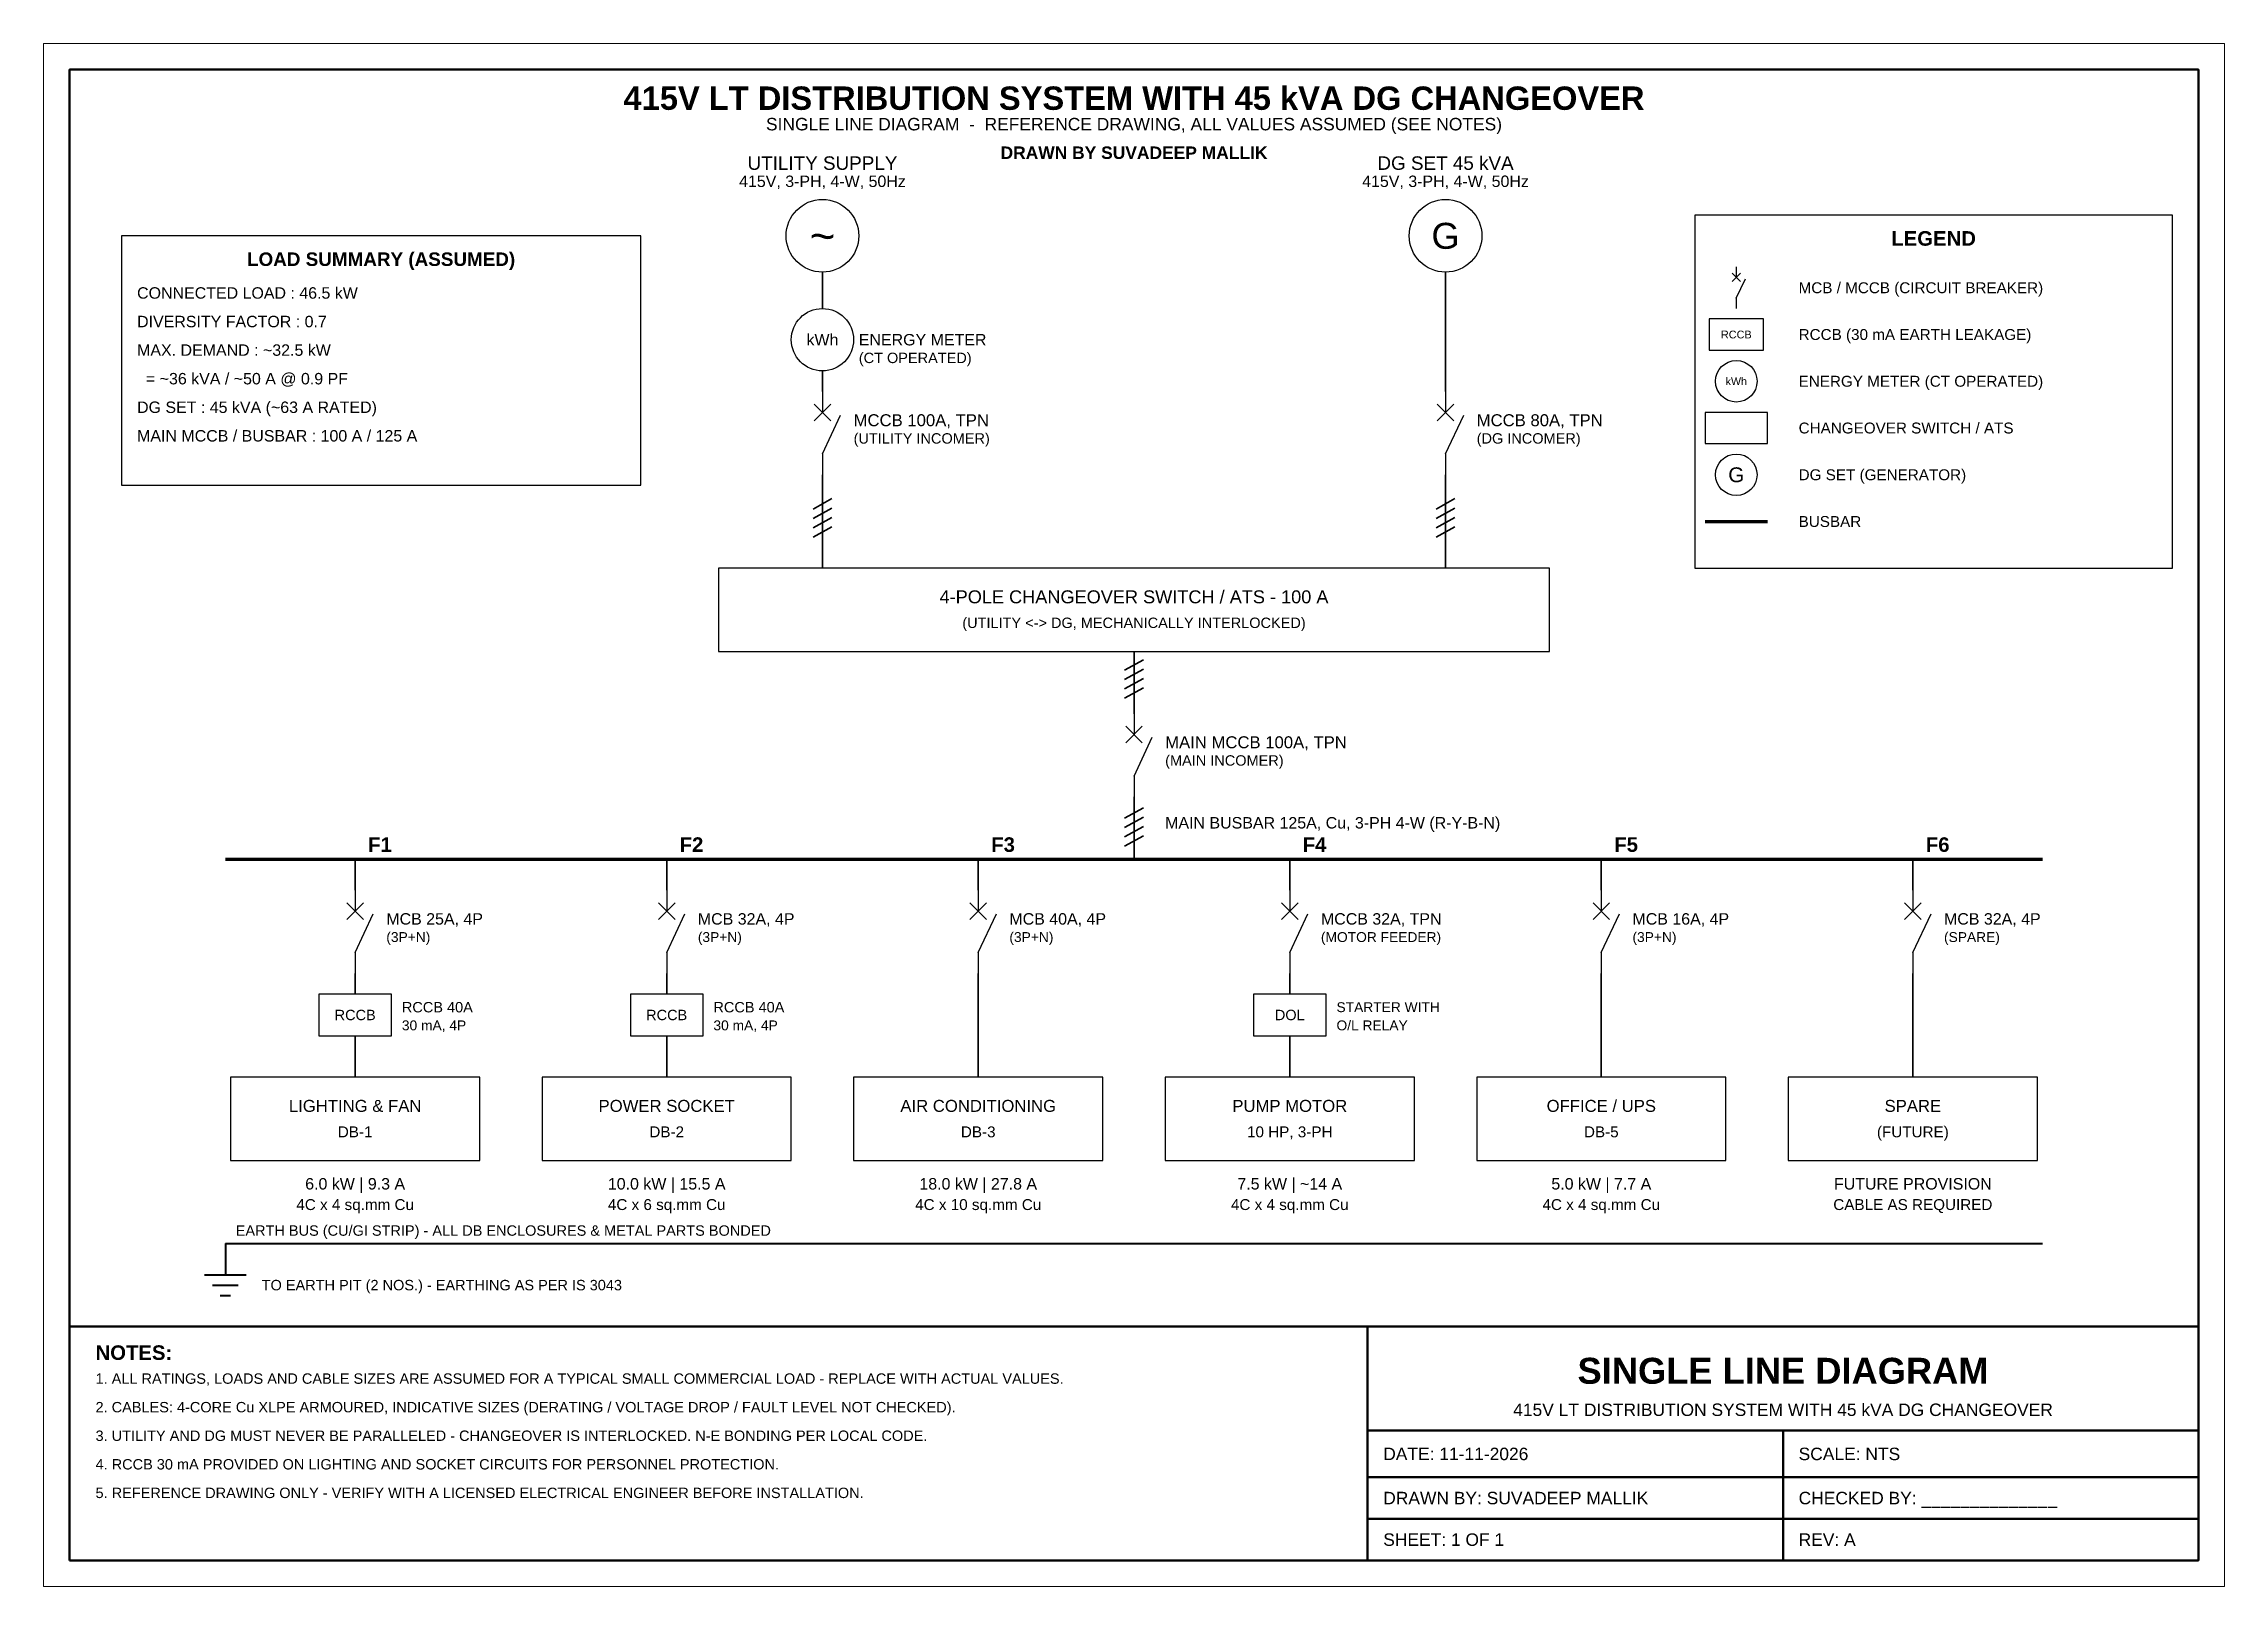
# Paper-space layout 'A3-SLD' of a CAD drawing. Header units: millimetres. Extents: x 0 to 420, y 0 to 297.
# The model-space entities are those that its viewports show. They can reach past a viewport. Long polylines and large blocks are cut down to what shows.
import ezdxf
from ezdxf.enums import TextEntityAlignment as Align

# ---------------------------------------------------------------- set-up
doc = ezdxf.new("R2010")
doc.units = ezdxf.units.MM
for name, color, linetype, lineweight in [('SLD-BORDER', 7, 'Continuous', 50), ('SLD-BUS', 7, 'Continuous', 120), ('SLD-EARTH', 3, 'Continuous', 40), ('SLD-SYMBOL', 7, 'Continuous', 30), ('SLD-TABLE', 7, 'Continuous', 30), ('SLD-TEXT', 7, 'Continuous', 18), ('SLD-TITLEBLOCK', 7, 'Continuous', 50), ('SLD-WIRE', 7, 'Continuous', 35)]:
    doc.layers.add(name, color=color, linetype=linetype, lineweight=lineweight)
doc.styles.add('SLD', font='arial.ttf')
doc.styles.add('SLD-BOLD', font='arialbd.ttf')

# ---------------------------------------------------------------- blocks, each defined once
blk = doc.blocks.new('SOURCE_AC')
at = {"layer": 'SLD-SYMBOL'}
blk.add_circle((0, 0), 7, dxfattribs=at)
at = {"layer": 'SLD-TEXT', "style": 'SLD'}
blk.add_text('~', height=6, dxfattribs=at).set_placement((0, 0), align=Align.MIDDLE_CENTER)
blk = doc.blocks.new('KWH_METER')
at = {"layer": 'SLD-SYMBOL'}
blk.add_circle((0, 0), 6, dxfattribs=at)
at = {"layer": 'SLD-TEXT', "style": 'SLD'}
blk.add_text('kWh', height=2.2, dxfattribs=at).set_placement((0, 0), align=Align.MIDDLE_CENTER)
blk = doc.blocks.new('BREAKER')
at = {"layer": 'SLD-SYMBOL'}
for p, q in [((-1.6, 2.4), (1.6, 5.6)), ((-1.6, 5.6), (1.6, 2.4)), ((0, 8), (0, 4)), ((0, -4), (3.5, 3.5)), ((0, -4), (0, -8))]:
    blk.add_line(p, q, dxfattribs=at)
blk = doc.blocks.new('PHASE4')
at = {"layer": 'SLD-WIRE'}
for p, q in [((-1.8, 4.4), (1.8, 6.4)), ((-1.8, 2.6), (1.8, 4.6)), ((-1.8, 0.8), (1.8, 2.8)), ((-1.8, -1), (1.8, 1))]:
    blk.add_line(p, q, dxfattribs=at)
blk = doc.blocks.new('GENERATOR')
at = {"layer": 'SLD-SYMBOL'}
blk.add_circle((0, 0), 7, dxfattribs=at)
at = {"layer": 'SLD-TEXT', "style": 'SLD'}
blk.add_text('G', height=5, dxfattribs=at).set_placement((0, 0), align=Align.MIDDLE_CENTER)
blk = doc.blocks.new('RCCB')
at = {"layer": 'SLD-SYMBOL'}
blk.add_lwpolyline([(-7, -4), (7, -4), (7, 4), (-7, 4)], close=True, dxfattribs=at)
at = {"layer": 'SLD-TEXT', "style": 'SLD'}
blk.add_text('RCCB', height=2, dxfattribs=at).set_placement((0, 0), align=Align.MIDDLE_CENTER)
blk = doc.blocks.new('DOL')
at = {"layer": 'SLD-SYMBOL'}
blk.add_lwpolyline([(-7, -4), (7, -4), (7, 4), (-7, 4)], close=True, dxfattribs=at)
at = {"layer": 'SLD-TEXT', "style": 'SLD'}
blk.add_text('DOL', height=2, dxfattribs=at).set_placement((0, 0), align=Align.MIDDLE_CENTER)
blk = doc.blocks.new('EARTH_SYMBOL')
at = {"layer": 'SLD-EARTH'}
for p, q in [((-4, 0), (4, 0)), ((-2.5, -2), (2.5, -2)), ((-1, -4), (1, -4))]:
    blk.add_line(p, q, dxfattribs=at)

msp = doc.modelspace()

# ---------------------------------------------------------------- linework, layer by layer
at = {"layer": 'SLD-BORDER'}
msp.add_lwpolyline([(5, 5), (415, 5), (415, 292), (5, 292)], close=True, dxfattribs=at)
at = {"layer": 'SLD-BUS'}
for p, q in [((320, 205), (332, 205)), ((35, 140), (385, 140))]:
    msp.add_line(p, q, dxfattribs=at)
at = {"layer": 'SLD-EARTH'}
for q in [(385, 66), (35, 60)]:
    msp.add_line((35, 66), q, dxfattribs=at)
at = {"layer": 'SLD-SYMBOL'}
for points in [[(320, 220), (332, 220), (332, 226), (320, 226)], [(130, 180), (290, 180), (290, 196), (130, 196)], [(36, 82), (84, 82), (84, 98), (36, 98)], [(96, 82), (144, 82), (144, 98), (96, 98)], [(156, 82), (204, 82), (204, 98), (156, 98)], [(216, 82), (264, 82), (264, 98), (216, 98)], [(276, 82), (324, 82), (324, 98), (276, 98)], [(336, 82), (384, 82), (384, 98), (336, 98)]]:
    msp.add_lwpolyline(points, close=True, dxfattribs=at)
at = {"layer": 'SLD-TABLE'}
for points in [[(318, 196), (410, 196), (410, 264), (318, 264)], [(15, 212), (115, 212), (115, 260), (15, 260)]]:
    msp.add_lwpolyline(points, close=True, dxfattribs=at)
at = {"layer": 'SLD-TITLEBLOCK'}
for p, q in [((255, 30), (415, 30)), ((335, 5), (335, 30)), ((255, 21), (415, 21)), ((255, 13), (415, 13))]:
    msp.add_line(p, q, dxfattribs=at)
for points in [[(5, 5), (255, 5), (255, 50), (5, 50)], [(255, 5), (415, 5), (415, 50), (255, 50)]]:
    msp.add_lwpolyline(points, close=True, dxfattribs=at)
at = {"layer": 'SLD-WIRE'}
for p, q in [((150, 253), (150, 246)), ((270, 253), (270, 230)), ((150, 234), (150, 230)), ((150, 214), (150, 196)), ((270, 214), (270, 196)), ((210, 180), (210, 168)), ((210, 152), (210, 140)), ((60, 140), (60, 134)), ((120, 140), (120, 134)), ((180, 140), (180, 134)), ((240, 140), (240, 134)), ((300, 140), (300, 134)), ((360, 140), (360, 134)), ((60, 118), (60, 114)), ((120, 118), (120, 114)), ((180, 118), (180, 98)), ((240, 118), (240, 114)), ((300, 118), (300, 98)), ((360, 118), (360, 98)), ((60, 106), (60, 98)), ((120, 106), (120, 98)), ((240, 106), (240, 98))]:
    msp.add_line(p, q, dxfattribs=at)

# ---------------------------------------------------------------- block references
at = {"layer": 'SLD-SYMBOL'}
for name, p in [('SOURCE_AC', (150, 260)), ('GENERATOR', (270, 260)), ('KWH_METER', (150, 240)), ('BREAKER', (150, 222)), ('BREAKER', (270, 222)), ('PHASE4', (150, 203)), ('PHASE4', (270, 203)), ('PHASE4', (210, 172)), ('BREAKER', (210, 160)), ('PHASE4', (210, 143.5)), ('BREAKER', (60, 126)), ('BREAKER', (120, 126)), ('BREAKER', (180, 126)), ('BREAKER', (240, 126)), ('BREAKER', (300, 126)), ('BREAKER', (360, 126)), ('RCCB', (60, 110)), ('RCCB', (120, 110)), ('DOL', (240, 110)), ('EARTH_SYMBOL', (35, 60))]:
    msp.add_blockref(name, p, dxfattribs=at)
for name, p, xscale, yscale, zscale in [('BREAKER', (326, 250), 0.5, 0.5, 0.5), ('RCCB', (326, 241), 0.75, 0.75, 0.75), ('KWH_METER', (326, 232), 0.667, 0.667, 0.667), ('GENERATOR', (326, 214), 0.571, 0.571, 0.571)]:
    msp.add_blockref(name, p, dxfattribs=dict(at, xscale=xscale, yscale=yscale, zscale=zscale))

# ---------------------------------------------------------------- texts
at = {"layer": 'SLD-TEXT'}
for s, height, style, p in [('415V LT DISTRIBUTION SYSTEM WITH 45 kVA DG CHANGEOVER', 4.5, 'SLD-BOLD', (210, 286.5)), ('SINGLE LINE DIAGRAM  -  REFERENCE DRAWING, ALL VALUES ASSUMED (SEE NOTES)', 2.4, 'SLD', (210, 281.5)), ('DRAWN BY SUVADEEP MALLIK', 2.4, 'SLD-BOLD', (210, 276)), ('UTILITY SUPPLY', 2.6, 'SLD', (150, 274)), ('DG SET 45 kVA', 2.6, 'SLD', (270, 274)), ('415V, 3-PH, 4-W, 50Hz', 2.2, 'SLD', (150, 270.5)), ('415V, 3-PH, 4-W, 50Hz', 2.2, 'SLD', (270, 270.5)), ('LEGEND', 2.8, 'SLD-BOLD', (364, 259.5)), ('LOAD SUMMARY (ASSUMED)', 2.6, 'SLD-BOLD', (65, 255.5)), ('4-POLE CHANGEOVER SWITCH / ATS - 100 A', 2.5, 'SLD', (210, 190.5)), ('(UTILITY <-> DG, MECHANICALLY INTERLOCKED)', 2, 'SLD', (210, 185.5)), ('LIGHTING & FAN', 2.3, 'SLD', (60, 92.5)), ('POWER SOCKET', 2.3, 'SLD', (120, 92.5)), ('AIR CONDITIONING', 2.3, 'SLD', (180, 92.5)), ('PUMP MOTOR', 2.3, 'SLD', (240, 92.5)), ('OFFICE / UPS', 2.3, 'SLD', (300, 92.5)), ('SPARE', 2.3, 'SLD', (360, 92.5)), ('DB-1', 2.1, 'SLD', (60, 87.5)), ('DB-2', 2.1, 'SLD', (120, 87.5)), ('DB-3', 2.1, 'SLD', (180, 87.5)), ('10 HP, 3-PH', 2.1, 'SLD', (240, 87.5)), ('DB-5', 2.1, 'SLD', (300, 87.5)), ('(FUTURE)', 2.1, 'SLD', (360, 87.5)), ('6.0 kW | 9.3 A', 2.2, 'SLD', (60, 77.5)), ('10.0 kW | 15.5 A', 2.2, 'SLD', (120, 77.5)), ('18.0 kW | 27.8 A', 2.2, 'SLD', (180, 77.5)), ('7.5 kW | ~14 A', 2.2, 'SLD', (240, 77.5)), ('5.0 kW | 7.7 A', 2.2, 'SLD', (300, 77.5)), ('FUTURE PROVISION', 2.2, 'SLD', (360, 77.5)), ('4C x 4 sq.mm Cu', 2.1, 'SLD', (60, 73.5)), ('4C x 6 sq.mm Cu', 2.1, 'SLD', (120, 73.5)), ('4C x 10 sq.mm Cu', 2.1, 'SLD', (180, 73.5)), ('4C x 4 sq.mm Cu', 2.1, 'SLD', (240, 73.5)), ('4C x 4 sq.mm Cu', 2.1, 'SLD', (300, 73.5)), ('CABLE AS REQUIRED', 2.1, 'SLD', (360, 73.5)), ('SINGLE LINE DIAGRAM', 5, 'SLD-BOLD', (335, 41.5)), ('415V LT DISTRIBUTION SYSTEM WITH 45 kVA DG CHANGEOVER', 2.4, 'SLD', (335, 34))]:
    msp.add_text(s, height=height, dxfattribs=dict(at, style=style)).set_placement(p, align=Align.MIDDLE_CENTER)
for s, height, style, p in [('CONNECTED LOAD : 46.5 kW', 2.2, 'SLD', (18, 249)), ('MCB / MCCB (CIRCUIT BREAKER)', 2.1, 'SLD', (338, 250)), ('DIVERSITY FACTOR : 0.7', 2.2, 'SLD', (18, 243.5)), ('ENERGY METER', 2.2, 'SLD', (157, 240)), ('RCCB (30 mA EARTH LEAKAGE)', 2.1, 'SLD', (338, 241)), ('MAX. DEMAND : ~32.5 kW', 2.2, 'SLD', (18, 238)), ('(CT OPERATED)', 2, 'SLD', (157, 236.5)), ('  = ~36 kVA / ~50 A @ 0.9 PF', 2.2, 'SLD', (18, 232.5)), ('ENERGY METER (CT OPERATED)', 2.1, 'SLD', (338, 232)), ('DG SET : 45 kVA (~63 A RATED)', 2.2, 'SLD', (18, 227)), ('MAIN MCCB / BUSBAR : 100 A / 125 A', 2.2, 'SLD', (18, 221.5)), ('MCCB 100A, TPN', 2.3, 'SLD', (156, 224.5)), ('MCCB 80A, TPN', 2.3, 'SLD', (276, 224.5)), ('CHANGEOVER SWITCH / ATS', 2.1, 'SLD', (338, 223)), ('(UTILITY INCOMER)', 2, 'SLD', (156, 221)), ('(DG INCOMER)', 2, 'SLD', (276, 221)), ('DG SET (GENERATOR)', 2.1, 'SLD', (338, 214)), ('BUSBAR', 2.1, 'SLD', (338, 205)), ('(MAIN INCOMER)', 2, 'SLD', (216, 159)), ('MAIN MCCB 100A, TPN', 2.3, 'SLD', (216, 162.5)), ('MAIN BUSBAR 125A, Cu, 3-PH 4-W (R-Y-B-N)', 2.2, 'SLD', (216, 147)), ('F1', 2.8, 'SLD-BOLD', (62.5, 142.8)), ('F2', 2.8, 'SLD-BOLD', (122.5, 142.8)), ('F3', 2.8, 'SLD-BOLD', (182.5, 142.8)), ('F4', 2.8, 'SLD-BOLD', (242.5, 142.8)), ('F5', 2.8, 'SLD-BOLD', (302.5, 142.8)), ('F6', 2.8, 'SLD-BOLD', (362.5, 142.8)), ('(3P+N)', 1.9, 'SLD', (66, 125)), ('MCB 25A, 4P', 2.2, 'SLD', (66, 128.5)), ('(3P+N)', 1.9, 'SLD', (126, 125)), ('MCB 32A, 4P', 2.2, 'SLD', (126, 128.5)), ('(3P+N)', 1.9, 'SLD', (186, 125)), ('MCB 40A, 4P', 2.2, 'SLD', (186, 128.5)), ('(MOTOR FEEDER)', 1.9, 'SLD', (246, 125)), ('MCCB 32A, TPN', 2.2, 'SLD', (246, 128.5)), ('(3P+N)', 1.9, 'SLD', (306, 125)), ('MCB 16A, 4P', 2.2, 'SLD', (306, 128.5)), ('(SPARE)', 1.9, 'SLD', (366, 125)), ('MCB 32A, 4P', 2.2, 'SLD', (366, 128.5)), ('RCCB 40A', 2, 'SLD', (69, 111.5)), ('RCCB 40A', 2, 'SLD', (129, 111.5)), ('STARTER WITH', 1.9, 'SLD', (249, 111.5)), ('30 mA, 4P', 1.9, 'SLD', (69, 108)), ('30 mA, 4P', 1.9, 'SLD', (129, 108)), ('O/L RELAY', 1.9, 'SLD', (249, 108)), ('EARTH BUS (CU/GI STRIP) - ALL DB ENCLOSURES & METAL PARTS BONDED', 2, 'SLD', (37, 68.5)), ('TO EARTH PIT (2 NOS.) - EARTHING AS PER IS 3043', 2, 'SLD', (42, 58)), ('NOTES:', 2.8, 'SLD-BOLD', (10, 45)), ('1. ALL RATINGS, LOADS AND CABLE SIZES ARE ASSUMED FOR A TYPICAL SMALL COMMERCIAL LOAD - REPLACE WITH ACTUAL VALUES.', 2, 'SLD', (10, 40)), ('2. CABLES: 4-CORE Cu XLPE ARMOURED, INDICATIVE SIZES (DERATING / VOLTAGE DROP / FAULT LEVEL NOT CHECKED).', 2, 'SLD', (10, 34.5)), ('3. UTILITY AND DG MUST NEVER BE PARALLELED - CHANGEOVER IS INTERLOCKED. N-E BONDING PER LOCAL CODE.', 2, 'SLD', (10, 29)), ('DATE: 11-11-2026', 2.4, 'SLD', (258, 25.5)), ('SCALE: NTS', 2.4, 'SLD', (338, 25.5)), ('4. RCCB 30 mA PROVIDED ON LIGHTING AND SOCKET CIRCUITS FOR PERSONNEL PROTECTION.', 2, 'SLD', (10, 23.5)), ('5. REFERENCE DRAWING ONLY - VERIFY WITH A LICENSED ELECTRICAL ENGINEER BEFORE INSTALLATION.', 2, 'SLD', (10, 18)), ('DRAWN BY: SUVADEEP MALLIK', 2.4, 'SLD', (258, 17)), ('CHECKED BY: ______________', 2.4, 'SLD', (338, 17)), ('SHEET: 1 OF 1', 2.4, 'SLD', (258, 9)), ('REV: A', 2.4, 'SLD', (338, 9))]:
    msp.add_text(s, height=height, dxfattribs=dict(at, style=style)).set_placement(p, align=Align.MIDDLE_LEFT)

psp = doc.layouts.new('A3-SLD')

# ---------------------------------------------------------------- viewports
at = {"layer": 'VIEWPORTS'}
psp.add_viewport(center=(210, 148.5), size=(420, 297), view_center_point=(210, 148.5), view_height=297, dxfattribs=at)

doc.saveas('drawing.dxf')
